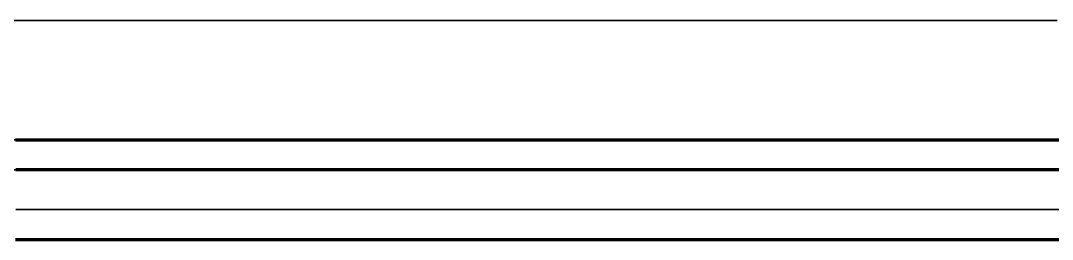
# Model space of a CAD drawing. Header units: millimetres. Extents: x 0 to 2382, y 0 to 420.
# Drawn here: x 171.57 to 197.51, y 313.33 to 318.83 of the extents above; entities that cross this region are included whole.
import ezdxf

# ---------------------------------------------------------------- set-up
doc = ezdxf.new("R2010")
doc.units = ezdxf.units.MM
doc.linetypes.add('IRAM-E-TRAZOS', pattern=[5, 4, -1])
doc.layers.add('01-VISIBLE', color=7, linetype='CONTINUOUS', lineweight=70)
doc.layers.add('02-OCULTA', color=4, linetype='IRAM-E-TRAZOS', lineweight=35)

msp = doc.modelspace()

# ---------------------------------------------------------------- linework, layer by layer
at = {"layer": '01-VISIBLE'}
for points in [[(171.438, 315.828), (171.688, 315.828), (171.938, 315.828), (172.188, 315.828), (172.438, 315.828), (172.688, 315.828), (172.938, 315.828), (173.188, 315.828), (173.438, 315.828), (173.688, 315.828), (173.938, 315.828), (174.188, 315.828), (174.438, 315.828), (174.688, 315.828), (174.938, 315.828), (175.188, 315.828), (175.438, 315.828), (175.688, 315.828), (175.938, 315.828), (176.188, 315.828), (176.438, 315.828), (176.688, 315.828), (176.938, 315.828), (177.188, 315.828), (177.438, 315.828), (177.688, 315.828), (177.938, 315.828), (178.188, 315.828), (178.438, 315.828), (178.688, 315.828), (178.938, 315.828), (179.188, 315.828), (179.438, 315.828), (179.688, 315.828), (179.938, 315.828), (180.188, 315.828), (180.438, 315.828), (180.688, 315.828), (180.938, 315.828), (181.188, 315.828), (181.438, 315.828), (181.688, 315.828), (181.938, 315.828), (182.188, 315.828), (182.438, 315.828), (182.688, 315.828), (182.938, 315.828), (183.188, 315.828), (183.438, 315.828), (183.688, 315.828), (183.938, 315.828), (184.188, 315.828), (184.438, 315.828), (184.688, 315.828), (184.938, 315.828), (185.188, 315.828), (185.438, 315.828), (185.688, 315.828), (185.938, 315.828), (186.188, 315.828), (186.438, 315.828), (186.688, 315.828), (186.938, 315.828), (187.188, 315.828), (187.438, 315.828), (187.688, 315.828), (187.938, 315.828), (188.188, 315.828), (188.438, 315.828), (188.688, 315.828), (188.938, 315.828), (189.188, 315.828), (189.438, 315.828), (189.688, 315.828), (189.938, 315.828), (190.188, 315.828), (190.438, 315.828), (190.688, 315.828), (190.938, 315.828), (191.188, 315.828), (191.438, 315.828), (191.688, 315.828), (191.938, 315.828), (192.188, 315.828), (192.438, 315.828), (192.688, 315.828), (192.938, 315.828), (193.188, 315.828), (193.438, 315.828), (193.688, 315.828), (193.938, 315.828), (194.188, 315.828), (194.438, 315.828), (194.688, 315.828), (194.938, 315.828), (195.188, 315.828), (195.438, 315.828), (195.688, 315.828), (195.938, 315.828), (196.188, 315.828), (196.438, 315.828), (196.688, 315.828), (196.938, 315.828), (197.188, 315.828), (197.438, 315.828), (197.688, 315.828)], [(197.73, 315.078), (197.48, 315.078), (197.23, 315.078), (196.979, 315.078), (196.729, 315.078), (196.479, 315.078), (196.229, 315.078), (195.978, 315.078), (195.728, 315.078), (195.478, 315.078), (195.227, 315.078), (194.977, 315.078), (194.727, 315.078), (194.477, 315.078), (194.226, 315.078), (193.976, 315.078), (193.726, 315.078), (193.476, 315.078), (193.225, 315.078), (192.975, 315.078), (192.725, 315.078), (192.475, 315.078), (192.224, 315.078), (191.974, 315.078), (191.724, 315.078), (191.474, 315.078), (191.223, 315.078), (190.973, 315.078), (190.723, 315.078), (190.472, 315.078), (190.222, 315.078), (189.972, 315.078), (189.722, 315.078), (189.471, 315.078), (189.221, 315.078), (188.971, 315.078), (188.721, 315.078), (188.47, 315.078), (188.22, 315.078), (187.97, 315.078), (187.72, 315.078), (187.469, 315.078), (187.219, 315.078), (186.969, 315.078), (186.718, 315.078), (186.468, 315.078), (186.218, 315.078), (185.968, 315.078), (185.717, 315.078), (185.467, 315.078), (185.217, 315.078), (184.967, 315.078), (184.716, 315.078), (184.466, 315.078), (184.216, 315.078), (183.966, 315.078), (183.715, 315.078), (183.465, 315.078), (183.215, 315.078), (182.965, 315.078), (182.714, 315.078), (182.464, 315.078), (182.214, 315.078), (181.963, 315.078), (181.713, 315.078), (181.463, 315.078), (181.213, 315.078), (180.962, 315.078), (180.712, 315.078), (180.462, 315.078), (180.212, 315.078), (179.961, 315.078), (179.711, 315.078), (179.461, 315.078), (179.211, 315.078), (178.96, 315.078), (178.71, 315.078), (178.46, 315.078), (178.209, 315.078), (177.959, 315.078), (177.709, 315.078), (177.459, 315.078), (177.208, 315.078), (176.958, 315.078), (176.708, 315.078), (176.458, 315.078), (176.207, 315.078), (175.957, 315.078), (175.707, 315.078), (175.457, 315.078), (175.206, 315.078), (174.956, 315.078), (174.706, 315.078), (174.456, 315.078), (174.205, 315.078), (173.955, 315.078), (173.705, 315.078), (173.454, 315.078), (173.204, 315.078), (172.954, 315.078), (172.704, 315.078), (172.453, 315.078), (172.203, 315.078), (171.953, 315.078), (171.703, 315.078), (171.452, 315.078)], [(171.438, 313.328), (171.688, 313.328), (171.938, 313.328), (172.188, 313.328), (172.438, 313.328), (172.688, 313.328), (172.938, 313.328), (173.188, 313.328), (173.438, 313.328), (173.688, 313.328), (173.938, 313.328), (174.188, 313.328), (174.438, 313.328), (174.688, 313.328), (174.938, 313.328), (175.188, 313.328), (175.438, 313.328), (175.688, 313.328), (175.938, 313.328), (176.188, 313.328), (176.438, 313.328), (176.688, 313.328), (176.938, 313.328), (177.188, 313.328), (177.438, 313.328), (177.688, 313.328), (177.938, 313.328), (178.188, 313.328), (178.438, 313.328), (178.688, 313.328), (178.938, 313.328), (179.188, 313.328), (179.438, 313.328), (179.688, 313.328), (179.938, 313.328), (180.188, 313.328), (180.438, 313.328), (180.688, 313.328), (180.938, 313.328), (181.188, 313.328), (181.438, 313.328), (181.688, 313.328), (181.938, 313.328), (182.188, 313.328), (182.438, 313.328), (182.688, 313.328), (182.938, 313.328), (183.188, 313.328), (183.438, 313.328), (183.688, 313.328), (183.938, 313.328), (184.188, 313.328), (184.438, 313.328), (184.688, 313.328), (184.938, 313.328), (185.188, 313.328), (185.438, 313.328), (185.688, 313.328), (185.938, 313.328), (186.188, 313.328), (186.438, 313.328), (186.688, 313.328), (186.938, 313.328), (187.188, 313.328), (187.438, 313.328), (187.688, 313.328), (187.938, 313.328), (188.188, 313.328), (188.438, 313.328), (188.688, 313.328), (188.938, 313.328), (189.188, 313.328), (189.438, 313.328), (189.688, 313.328), (189.938, 313.328), (190.188, 313.328), (190.438, 313.328), (190.688, 313.328), (190.938, 313.328), (191.188, 313.328), (191.438, 313.328), (191.688, 313.328), (191.938, 313.328), (192.188, 313.328), (192.438, 313.328), (192.688, 313.328), (192.938, 313.328), (193.188, 313.328), (193.438, 313.328), (193.688, 313.328), (193.938, 313.328), (194.188, 313.328), (194.438, 313.328), (194.688, 313.328), (194.938, 313.328), (195.188, 313.328), (195.438, 313.328), (195.688, 313.328), (195.938, 313.328), (196.188, 313.328), (196.438, 313.328), (196.688, 313.328), (196.938, 313.328), (197.188, 313.328), (197.438, 313.328), (197.688, 313.328)]]:
    msp.add_lwpolyline(points, dxfattribs=at)
at = {"layer": '02-OCULTA'}
for points in [[(197.627, 318.828), (197.376, 318.828), (197.126, 318.828), (196.875, 318.828), (196.625, 318.828), (196.375, 318.828), (196.124, 318.828), (195.874, 318.828), (195.623, 318.828), (195.373, 318.828), (195.123, 318.828), (194.872, 318.828), (194.622, 318.828), (194.371, 318.828), (194.121, 318.828), (193.871, 318.828), (193.62, 318.828), (193.37, 318.828), (193.119, 318.828), (192.869, 318.828), (192.619, 318.828), (192.368, 318.828), (192.118, 318.828), (191.867, 318.828), (191.617, 318.828), (191.367, 318.828), (191.116, 318.828), (190.866, 318.828), (190.615, 318.828), (190.365, 318.828), (190.115, 318.828), (189.864, 318.828), (189.614, 318.828), (189.363, 318.828), (189.113, 318.828), (188.863, 318.828), (188.612, 318.828), (188.362, 318.828), (188.111, 318.828), (187.861, 318.828), (187.611, 318.828), (187.36, 318.828), (187.11, 318.828), (186.859, 318.828), (186.609, 318.828), (186.359, 318.828), (186.108, 318.828), (185.858, 318.828), (185.607, 318.828), (185.357, 318.828), (185.107, 318.828), (184.856, 318.828), (184.606, 318.828), (184.355, 318.828), (184.105, 318.828), (183.855, 318.828), (183.604, 318.828), (183.354, 318.828), (183.103, 318.828), (182.853, 318.828), (182.603, 318.828), (182.352, 318.828), (182.102, 318.828), (181.851, 318.828), (181.601, 318.828), (181.351, 318.828), (181.1, 318.828), (180.85, 318.828), (180.599, 318.828), (180.349, 318.828), (180.099, 318.828), (179.848, 318.828), (179.598, 318.828), (179.347, 318.828), (179.097, 318.828), (178.847, 318.828), (178.596, 318.828), (178.346, 318.828), (178.095, 318.828), (177.845, 318.828), (177.594, 318.828), (177.344, 318.828), (177.094, 318.828), (176.843, 318.828), (176.593, 318.828), (176.342, 318.828), (176.092, 318.828), (175.842, 318.828), (175.591, 318.828), (175.341, 318.828), (175.09, 318.828), (174.84, 318.828), (174.59, 318.828), (174.339, 318.828), (174.089, 318.828), (173.838, 318.828), (173.588, 318.828), (173.338, 318.828), (173.087, 318.828), (172.837, 318.828), (172.586, 318.828), (172.336, 318.828), (172.086, 318.828), (171.835, 318.828), (171.585, 318.828), (171.334, 318.828)], [(171.334, 318.828), (171.585, 318.828), (171.835, 318.828), (172.086, 318.828), (172.336, 318.828), (172.586, 318.828), (172.837, 318.828), (173.087, 318.828), (173.338, 318.828), (173.588, 318.828), (173.838, 318.828), (174.089, 318.828), (174.339, 318.828), (174.59, 318.828), (174.84, 318.828), (175.09, 318.828), (175.341, 318.828), (175.591, 318.828), (175.842, 318.828), (176.092, 318.828), (176.342, 318.828), (176.593, 318.828), (176.843, 318.828), (177.094, 318.828), (177.344, 318.828), (177.594, 318.828), (177.845, 318.828), (178.095, 318.828), (178.346, 318.828), (178.596, 318.828), (178.847, 318.828), (179.097, 318.828), (179.347, 318.828), (179.598, 318.828), (179.848, 318.828), (180.099, 318.828), (180.349, 318.828), (180.599, 318.828), (180.85, 318.828), (181.1, 318.828), (181.351, 318.828), (181.601, 318.828), (181.851, 318.828), (182.102, 318.828), (182.352, 318.828), (182.603, 318.828), (182.853, 318.828), (183.103, 318.828), (183.354, 318.828), (183.604, 318.828), (183.855, 318.828), (184.105, 318.828), (184.355, 318.828), (184.606, 318.828), (184.856, 318.828), (185.107, 318.828), (185.357, 318.828), (185.607, 318.828), (185.858, 318.828), (186.108, 318.828), (186.359, 318.828), (186.609, 318.828), (186.859, 318.828), (187.11, 318.828), (187.36, 318.828), (187.611, 318.828), (187.861, 318.828), (188.111, 318.828), (188.362, 318.828), (188.612, 318.828), (188.863, 318.828), (189.113, 318.828), (189.363, 318.828), (189.614, 318.828), (189.864, 318.828), (190.115, 318.828), (190.365, 318.828), (190.615, 318.828), (190.866, 318.828), (191.116, 318.828), (191.367, 318.828), (191.617, 318.828), (191.867, 318.828), (192.118, 318.828), (192.368, 318.828), (192.619, 318.828), (192.869, 318.828), (193.119, 318.828), (193.37, 318.828), (193.62, 318.828), (193.871, 318.828), (194.121, 318.828), (194.371, 318.828), (194.622, 318.828), (194.872, 318.828), (195.123, 318.828), (195.373, 318.828), (195.623, 318.828), (195.874, 318.828), (196.124, 318.828), (196.375, 318.828), (196.625, 318.828), (196.875, 318.828), (197.126, 318.828), (197.376, 318.828), (197.627, 318.828)], [(197.522, 318.828), (197.271, 318.828), (197.021, 318.828), (196.77, 318.828), (196.52, 318.828), (196.269, 318.828), (196.019, 318.828), (195.768, 318.828), (195.518, 318.828), (195.267, 318.828), (195.017, 318.828), (194.766, 318.828), (194.515, 318.828), (194.265, 318.828), (194.014, 318.828), (193.764, 318.828), (193.513, 318.828), (193.263, 318.828), (193.012, 318.828), (192.762, 318.828), (192.511, 318.828), (192.261, 318.828), (192.01, 318.828), (191.76, 318.828), (191.509, 318.828), (191.259, 318.828), (191.008, 318.828), (190.757, 318.828), (190.507, 318.828), (190.256, 318.828), (190.006, 318.828), (189.755, 318.828), (189.505, 318.828), (189.254, 318.828), (189.004, 318.828), (188.753, 318.828), (188.503, 318.828), (188.252, 318.828), (188.002, 318.828), (187.751, 318.828), (187.501, 318.828), (187.25, 318.828), (187, 318.828), (186.749, 318.828), (186.498, 318.828), (186.248, 318.828), (185.997, 318.828), (185.747, 318.828), (185.496, 318.828), (185.246, 318.828), (184.995, 318.828), (184.745, 318.828), (184.494, 318.828), (184.244, 318.828), (183.993, 318.828), (183.743, 318.828), (183.492, 318.828), (183.242, 318.828), (182.991, 318.828), (182.74, 318.828), (182.49, 318.828), (182.239, 318.828), (181.989, 318.828), (181.738, 318.828), (181.488, 318.828), (181.237, 318.828), (180.987, 318.828), (180.736, 318.828), (180.486, 318.828), (180.235, 318.828), (179.985, 318.828), (179.734, 318.828), (179.484, 318.828), (179.233, 318.828), (178.982, 318.828), (178.732, 318.828), (178.481, 318.828), (178.231, 318.828), (177.98, 318.828), (177.73, 318.828), (177.479, 318.828), (177.229, 318.828), (176.978, 318.828), (176.728, 318.828), (176.477, 318.828), (176.227, 318.828), (175.976, 318.828), (175.726, 318.828), (175.475, 318.828), (175.225, 318.828), (174.974, 318.828), (174.723, 318.828), (174.473, 318.828), (174.222, 318.828), (173.972, 318.828), (173.721, 318.828), (173.471, 318.828), (173.22, 318.828), (172.97, 318.828), (172.719, 318.828), (172.469, 318.828), (172.218, 318.828), (171.968, 318.828), (171.717, 318.828), (171.467, 318.828)], [(171.467, 318.828), (171.717, 318.828), (171.968, 318.828), (172.218, 318.828), (172.469, 318.828), (172.719, 318.828), (172.97, 318.828), (173.22, 318.828), (173.471, 318.828), (173.721, 318.828), (173.972, 318.828), (174.222, 318.828), (174.473, 318.828), (174.723, 318.828), (174.974, 318.828), (175.225, 318.828), (175.475, 318.828), (175.726, 318.828), (175.976, 318.828), (176.227, 318.828), (176.477, 318.828), (176.728, 318.828), (176.978, 318.828), (177.229, 318.828), (177.479, 318.828), (177.73, 318.828), (177.98, 318.828), (178.231, 318.828), (178.481, 318.828), (178.732, 318.828), (178.982, 318.828), (179.233, 318.828), (179.484, 318.828), (179.734, 318.828), (179.985, 318.828), (180.235, 318.828), (180.486, 318.828), (180.736, 318.828), (180.987, 318.828), (181.237, 318.828), (181.488, 318.828), (181.738, 318.828), (181.989, 318.828), (182.239, 318.828), (182.49, 318.828), (182.74, 318.828), (182.991, 318.828), (183.242, 318.828), (183.492, 318.828), (183.743, 318.828), (183.993, 318.828), (184.244, 318.828), (184.494, 318.828), (184.745, 318.828), (184.995, 318.828), (185.246, 318.828), (185.496, 318.828), (185.747, 318.828), (185.997, 318.828), (186.248, 318.828), (186.498, 318.828), (186.749, 318.828), (187, 318.828), (187.25, 318.828), (187.501, 318.828), (187.751, 318.828), (188.002, 318.828), (188.252, 318.828), (188.503, 318.828), (188.753, 318.828), (189.004, 318.828), (189.254, 318.828), (189.505, 318.828), (189.755, 318.828), (190.006, 318.828), (190.256, 318.828), (190.507, 318.828), (190.757, 318.828), (191.008, 318.828), (191.259, 318.828), (191.509, 318.828), (191.76, 318.828), (192.01, 318.828), (192.261, 318.828), (192.511, 318.828), (192.762, 318.828), (193.012, 318.828), (193.263, 318.828), (193.513, 318.828), (193.764, 318.828), (194.014, 318.828), (194.265, 318.828), (194.515, 318.828), (194.766, 318.828), (195.017, 318.828), (195.267, 318.828), (195.518, 318.828), (195.768, 318.828), (196.019, 318.828), (196.269, 318.828), (196.52, 318.828), (196.77, 318.828), (197.021, 318.828), (197.271, 318.828), (197.522, 318.828)], [(197.627, 315.828), (197.376, 315.828), (197.126, 315.828), (196.875, 315.828), (196.625, 315.828), (196.375, 315.828), (196.124, 315.828), (195.874, 315.828), (195.623, 315.828), (195.373, 315.828), (195.123, 315.828), (194.872, 315.828), (194.622, 315.828), (194.371, 315.828), (194.121, 315.828), (193.871, 315.828), (193.62, 315.828), (193.37, 315.828), (193.119, 315.828), (192.869, 315.828), (192.619, 315.828), (192.368, 315.828), (192.118, 315.828), (191.867, 315.828), (191.617, 315.828), (191.367, 315.828), (191.116, 315.828), (190.866, 315.828), (190.615, 315.828), (190.365, 315.828), (190.115, 315.828), (189.864, 315.828), (189.614, 315.828), (189.363, 315.828), (189.113, 315.828), (188.863, 315.828), (188.612, 315.828), (188.362, 315.828), (188.111, 315.828), (187.861, 315.828), (187.611, 315.828), (187.36, 315.828), (187.11, 315.828), (186.859, 315.828), (186.609, 315.828), (186.359, 315.828), (186.108, 315.828), (185.858, 315.828), (185.607, 315.828), (185.357, 315.828), (185.107, 315.828), (184.856, 315.828), (184.606, 315.828), (184.355, 315.828), (184.105, 315.828), (183.855, 315.828), (183.604, 315.828), (183.354, 315.828), (183.103, 315.828), (182.853, 315.828), (182.603, 315.828), (182.352, 315.828), (182.102, 315.828), (181.851, 315.828), (181.601, 315.828), (181.351, 315.828), (181.1, 315.828), (180.85, 315.828), (180.599, 315.828), (180.349, 315.828), (180.099, 315.828), (179.848, 315.828), (179.598, 315.828), (179.347, 315.828), (179.097, 315.828), (178.847, 315.828), (178.596, 315.828), (178.346, 315.828), (178.095, 315.828), (177.845, 315.828), (177.594, 315.828), (177.344, 315.828), (177.094, 315.828), (176.843, 315.828), (176.593, 315.828), (176.342, 315.828), (176.092, 315.828), (175.842, 315.828), (175.591, 315.828), (175.341, 315.828), (175.09, 315.828), (174.84, 315.828), (174.59, 315.828), (174.339, 315.828), (174.089, 315.828), (173.838, 315.828), (173.588, 315.828), (173.338, 315.828), (173.087, 315.828), (172.837, 315.828), (172.586, 315.828), (172.336, 315.828), (172.086, 315.828), (171.835, 315.828), (171.585, 315.828), (171.334, 315.828)], [(171.334, 315.828), (171.585, 315.828), (171.835, 315.828), (172.086, 315.828), (172.336, 315.828), (172.586, 315.828), (172.837, 315.828), (173.087, 315.828), (173.338, 315.828), (173.588, 315.828), (173.838, 315.828), (174.089, 315.828), (174.339, 315.828), (174.59, 315.828), (174.84, 315.828), (175.09, 315.828), (175.341, 315.828), (175.591, 315.828), (175.842, 315.828), (176.092, 315.828), (176.342, 315.828), (176.593, 315.828), (176.843, 315.828), (177.094, 315.828), (177.344, 315.828), (177.594, 315.828), (177.845, 315.828), (178.095, 315.828), (178.346, 315.828), (178.596, 315.828), (178.847, 315.828), (179.097, 315.828), (179.347, 315.828), (179.598, 315.828), (179.848, 315.828), (180.099, 315.828), (180.349, 315.828), (180.599, 315.828), (180.85, 315.828), (181.1, 315.828), (181.351, 315.828), (181.601, 315.828), (181.851, 315.828), (182.102, 315.828), (182.352, 315.828), (182.603, 315.828), (182.853, 315.828), (183.103, 315.828), (183.354, 315.828), (183.604, 315.828), (183.855, 315.828), (184.105, 315.828), (184.355, 315.828), (184.606, 315.828), (184.856, 315.828), (185.107, 315.828), (185.357, 315.828), (185.607, 315.828), (185.858, 315.828), (186.108, 315.828), (186.359, 315.828), (186.609, 315.828), (186.859, 315.828), (187.11, 315.828), (187.36, 315.828), (187.611, 315.828), (187.861, 315.828), (188.111, 315.828), (188.362, 315.828), (188.612, 315.828), (188.863, 315.828), (189.113, 315.828), (189.363, 315.828), (189.614, 315.828), (189.864, 315.828), (190.115, 315.828), (190.365, 315.828), (190.615, 315.828), (190.866, 315.828), (191.116, 315.828), (191.367, 315.828), (191.617, 315.828), (191.867, 315.828), (192.118, 315.828), (192.368, 315.828), (192.619, 315.828), (192.869, 315.828), (193.119, 315.828), (193.37, 315.828), (193.62, 315.828), (193.871, 315.828), (194.121, 315.828), (194.371, 315.828), (194.622, 315.828), (194.872, 315.828), (195.123, 315.828), (195.373, 315.828), (195.623, 315.828), (195.874, 315.828), (196.124, 315.828), (196.375, 315.828), (196.625, 315.828), (196.875, 315.828), (197.126, 315.828), (197.376, 315.828), (197.627, 315.828)], [(197.688, 315.828), (197.438, 315.828), (197.188, 315.828), (196.938, 315.828), (196.688, 315.828), (196.438, 315.828), (196.188, 315.828), (195.938, 315.828), (195.688, 315.828), (195.438, 315.828), (195.188, 315.828), (194.938, 315.828), (194.688, 315.828), (194.438, 315.828), (194.188, 315.828), (193.938, 315.828), (193.688, 315.828), (193.438, 315.828), (193.188, 315.828), (192.938, 315.828), (192.688, 315.828), (192.438, 315.828), (192.188, 315.828), (191.938, 315.828), (191.688, 315.828), (191.438, 315.828), (191.188, 315.828), (190.938, 315.828), (190.688, 315.828), (190.438, 315.828), (190.188, 315.828), (189.938, 315.828), (189.688, 315.828), (189.438, 315.828), (189.188, 315.828), (188.938, 315.828), (188.688, 315.828), (188.438, 315.828), (188.188, 315.828), (187.938, 315.828), (187.688, 315.828), (187.438, 315.828), (187.188, 315.828), (186.938, 315.828), (186.688, 315.828), (186.438, 315.828), (186.188, 315.828), (185.938, 315.828), (185.688, 315.828), (185.438, 315.828), (185.188, 315.828), (184.938, 315.828), (184.688, 315.828), (184.438, 315.828), (184.188, 315.828), (183.938, 315.828), (183.688, 315.828), (183.438, 315.828), (183.188, 315.828), (182.938, 315.828), (182.688, 315.828), (182.438, 315.828), (182.188, 315.828), (181.938, 315.828), (181.688, 315.828), (181.438, 315.828), (181.188, 315.828), (180.938, 315.828), (180.688, 315.828), (180.438, 315.828), (180.188, 315.828), (179.938, 315.828), (179.688, 315.828), (179.438, 315.828), (179.188, 315.828), (178.938, 315.828), (178.688, 315.828), (178.438, 315.828), (178.188, 315.828), (177.938, 315.828), (177.688, 315.828), (177.438, 315.828), (177.188, 315.828), (176.938, 315.828), (176.688, 315.828), (176.438, 315.828), (176.188, 315.828), (175.938, 315.828), (175.688, 315.828), (175.438, 315.828), (175.188, 315.828), (174.938, 315.828), (174.688, 315.828), (174.438, 315.828), (174.188, 315.828), (173.938, 315.828), (173.688, 315.828), (173.438, 315.828), (173.188, 315.828), (172.938, 315.828), (172.688, 315.828), (172.438, 315.828), (172.188, 315.828), (171.938, 315.828), (171.688, 315.828), (171.438, 315.828)], [(197.522, 315.828), (197.271, 315.828), (197.021, 315.828), (196.77, 315.828), (196.52, 315.828), (196.269, 315.828), (196.019, 315.828), (195.768, 315.828), (195.518, 315.828), (195.267, 315.828), (195.017, 315.828), (194.766, 315.828), (194.515, 315.828), (194.265, 315.828), (194.014, 315.828), (193.764, 315.828), (193.513, 315.828), (193.263, 315.828), (193.012, 315.828), (192.762, 315.828), (192.511, 315.828), (192.261, 315.828), (192.01, 315.828), (191.76, 315.828), (191.509, 315.828), (191.259, 315.828), (191.008, 315.828), (190.757, 315.828), (190.507, 315.828), (190.256, 315.828), (190.006, 315.828), (189.755, 315.828), (189.505, 315.828), (189.254, 315.828), (189.004, 315.828), (188.753, 315.828), (188.503, 315.828), (188.252, 315.828), (188.002, 315.828), (187.751, 315.828), (187.501, 315.828), (187.25, 315.828), (187, 315.828), (186.749, 315.828), (186.498, 315.828), (186.248, 315.828), (185.997, 315.828), (185.747, 315.828), (185.496, 315.828), (185.246, 315.828), (184.995, 315.828), (184.745, 315.828), (184.494, 315.828), (184.244, 315.828), (183.993, 315.828), (183.743, 315.828), (183.492, 315.828), (183.242, 315.828), (182.991, 315.828), (182.74, 315.828), (182.49, 315.828), (182.239, 315.828), (181.989, 315.828), (181.738, 315.828), (181.488, 315.828), (181.237, 315.828), (180.987, 315.828), (180.736, 315.828), (180.486, 315.828), (180.235, 315.828), (179.985, 315.828), (179.734, 315.828), (179.484, 315.828), (179.233, 315.828), (178.982, 315.828), (178.732, 315.828), (178.481, 315.828), (178.231, 315.828), (177.98, 315.828), (177.73, 315.828), (177.479, 315.828), (177.229, 315.828), (176.978, 315.828), (176.728, 315.828), (176.477, 315.828), (176.227, 315.828), (175.976, 315.828), (175.726, 315.828), (175.475, 315.828), (175.225, 315.828), (174.974, 315.828), (174.723, 315.828), (174.473, 315.828), (174.222, 315.828), (173.972, 315.828), (173.721, 315.828), (173.471, 315.828), (173.22, 315.828), (172.97, 315.828), (172.719, 315.828), (172.469, 315.828), (172.218, 315.828), (171.968, 315.828), (171.717, 315.828), (171.467, 315.828)], [(171.467, 315.828), (171.717, 315.828), (171.968, 315.828), (172.218, 315.828), (172.469, 315.828), (172.719, 315.828), (172.97, 315.828), (173.22, 315.828), (173.471, 315.828), (173.721, 315.828), (173.972, 315.828), (174.222, 315.828), (174.473, 315.828), (174.723, 315.828), (174.974, 315.828), (175.225, 315.828), (175.475, 315.828), (175.726, 315.828), (175.976, 315.828), (176.227, 315.828), (176.477, 315.828), (176.728, 315.828), (176.978, 315.828), (177.229, 315.828), (177.479, 315.828), (177.73, 315.828), (177.98, 315.828), (178.231, 315.828), (178.481, 315.828), (178.732, 315.828), (178.982, 315.828), (179.233, 315.828), (179.484, 315.828), (179.734, 315.828), (179.985, 315.828), (180.235, 315.828), (180.486, 315.828), (180.736, 315.828), (180.987, 315.828), (181.237, 315.828), (181.488, 315.828), (181.738, 315.828), (181.989, 315.828), (182.239, 315.828), (182.49, 315.828), (182.74, 315.828), (182.991, 315.828), (183.242, 315.828), (183.492, 315.828), (183.743, 315.828), (183.993, 315.828), (184.244, 315.828), (184.494, 315.828), (184.745, 315.828), (184.995, 315.828), (185.246, 315.828), (185.496, 315.828), (185.747, 315.828), (185.997, 315.828), (186.248, 315.828), (186.498, 315.828), (186.749, 315.828), (187, 315.828), (187.25, 315.828), (187.501, 315.828), (187.751, 315.828), (188.002, 315.828), (188.252, 315.828), (188.503, 315.828), (188.753, 315.828), (189.004, 315.828), (189.254, 315.828), (189.505, 315.828), (189.755, 315.828), (190.006, 315.828), (190.256, 315.828), (190.507, 315.828), (190.757, 315.828), (191.008, 315.828), (191.259, 315.828), (191.509, 315.828), (191.76, 315.828), (192.01, 315.828), (192.261, 315.828), (192.511, 315.828), (192.762, 315.828), (193.012, 315.828), (193.263, 315.828), (193.513, 315.828), (193.764, 315.828), (194.014, 315.828), (194.265, 315.828), (194.515, 315.828), (194.766, 315.828), (195.017, 315.828), (195.267, 315.828), (195.518, 315.828), (195.768, 315.828), (196.019, 315.828), (196.269, 315.828), (196.52, 315.828), (196.77, 315.828), (197.021, 315.828), (197.271, 315.828), (197.522, 315.828)], [(197.522, 315.828), (197.271, 315.828), (197.021, 315.828), (196.77, 315.828), (196.52, 315.828), (196.269, 315.828), (196.019, 315.828), (195.768, 315.828), (195.518, 315.828), (195.267, 315.828), (195.017, 315.828), (194.766, 315.828), (194.515, 315.828), (194.265, 315.828), (194.014, 315.828), (193.764, 315.828), (193.513, 315.828), (193.263, 315.828), (193.012, 315.828), (192.762, 315.828), (192.511, 315.828), (192.261, 315.828), (192.01, 315.828), (191.76, 315.828), (191.509, 315.828), (191.259, 315.828), (191.008, 315.828), (190.757, 315.828), (190.507, 315.828), (190.256, 315.828), (190.006, 315.828), (189.755, 315.828), (189.505, 315.828), (189.254, 315.828), (189.004, 315.828), (188.753, 315.828), (188.503, 315.828), (188.252, 315.828), (188.002, 315.828), (187.751, 315.828), (187.501, 315.828), (187.25, 315.828), (187, 315.828), (186.749, 315.828), (186.498, 315.828), (186.248, 315.828), (185.997, 315.828), (185.747, 315.828), (185.496, 315.828), (185.246, 315.828), (184.995, 315.828), (184.745, 315.828), (184.494, 315.828), (184.244, 315.828), (183.993, 315.828), (183.743, 315.828), (183.492, 315.828), (183.242, 315.828), (182.991, 315.828), (182.74, 315.828), (182.49, 315.828), (182.239, 315.828), (181.989, 315.828), (181.738, 315.828), (181.488, 315.828), (181.237, 315.828), (180.987, 315.828), (180.736, 315.828), (180.486, 315.828), (180.235, 315.828), (179.985, 315.828), (179.734, 315.828), (179.484, 315.828), (179.233, 315.828), (178.982, 315.828), (178.732, 315.828), (178.481, 315.828), (178.231, 315.828), (177.98, 315.828), (177.73, 315.828), (177.479, 315.828), (177.229, 315.828), (176.978, 315.828), (176.728, 315.828), (176.477, 315.828), (176.227, 315.828), (175.976, 315.828), (175.726, 315.828), (175.475, 315.828), (175.225, 315.828), (174.974, 315.828), (174.723, 315.828), (174.473, 315.828), (174.222, 315.828), (173.972, 315.828), (173.721, 315.828), (173.471, 315.828), (173.22, 315.828), (172.97, 315.828), (172.719, 315.828), (172.469, 315.828), (172.218, 315.828), (171.968, 315.828), (171.717, 315.828), (171.467, 315.828)], [(171.467, 315.828), (171.717, 315.828), (171.968, 315.828), (172.218, 315.828), (172.469, 315.828), (172.719, 315.828), (172.97, 315.828), (173.22, 315.828), (173.471, 315.828), (173.721, 315.828), (173.972, 315.828), (174.222, 315.828), (174.473, 315.828), (174.723, 315.828), (174.974, 315.828), (175.225, 315.828), (175.475, 315.828), (175.726, 315.828), (175.976, 315.828), (176.227, 315.828), (176.477, 315.828), (176.728, 315.828), (176.978, 315.828), (177.229, 315.828), (177.479, 315.828), (177.73, 315.828), (177.98, 315.828), (178.231, 315.828), (178.481, 315.828), (178.732, 315.828), (178.982, 315.828), (179.233, 315.828), (179.484, 315.828), (179.734, 315.828), (179.985, 315.828), (180.235, 315.828), (180.486, 315.828), (180.736, 315.828), (180.987, 315.828), (181.237, 315.828), (181.488, 315.828), (181.738, 315.828), (181.989, 315.828), (182.239, 315.828), (182.49, 315.828), (182.74, 315.828), (182.991, 315.828), (183.242, 315.828), (183.492, 315.828), (183.743, 315.828), (183.993, 315.828), (184.244, 315.828), (184.494, 315.828), (184.745, 315.828), (184.995, 315.828), (185.246, 315.828), (185.496, 315.828), (185.747, 315.828), (185.997, 315.828), (186.248, 315.828), (186.498, 315.828), (186.749, 315.828), (187, 315.828), (187.25, 315.828), (187.501, 315.828), (187.751, 315.828), (188.002, 315.828), (188.252, 315.828), (188.503, 315.828), (188.753, 315.828), (189.004, 315.828), (189.254, 315.828), (189.505, 315.828), (189.755, 315.828), (190.006, 315.828), (190.256, 315.828), (190.507, 315.828), (190.757, 315.828), (191.008, 315.828), (191.259, 315.828), (191.509, 315.828), (191.76, 315.828), (192.01, 315.828), (192.261, 315.828), (192.511, 315.828), (192.762, 315.828), (193.012, 315.828), (193.263, 315.828), (193.513, 315.828), (193.764, 315.828), (194.014, 315.828), (194.265, 315.828), (194.515, 315.828), (194.766, 315.828), (195.017, 315.828), (195.267, 315.828), (195.518, 315.828), (195.768, 315.828), (196.019, 315.828), (196.269, 315.828), (196.52, 315.828), (196.77, 315.828), (197.021, 315.828), (197.271, 315.828), (197.522, 315.828)], [(197.643, 315.078), (197.392, 315.078), (197.142, 315.078), (196.891, 315.078), (196.641, 315.078), (196.39, 315.078), (196.14, 315.078), (195.889, 315.078), (195.639, 315.078), (195.388, 315.078), (195.138, 315.078), (194.887, 315.078), (194.637, 315.078), (194.386, 315.078), (194.136, 315.078), (193.885, 315.078), (193.635, 315.078), (193.384, 315.078), (193.134, 315.078), (192.883, 315.078), (192.633, 315.078), (192.382, 315.078), (192.132, 315.078), (191.881, 315.078), (191.631, 315.078), (191.38, 315.078), (191.13, 315.078), (190.879, 315.078), (190.629, 315.078), (190.378, 315.078), (190.128, 315.078), (189.877, 315.078), (189.627, 315.078), (189.376, 315.078), (189.126, 315.078), (188.875, 315.078), (188.625, 315.078), (188.374, 315.078), (188.124, 315.078), (187.873, 315.078), (187.623, 315.078), (187.372, 315.078), (187.122, 315.078), (186.871, 315.078), (186.621, 315.078), (186.37, 315.078), (186.12, 315.078), (185.869, 315.078), (185.619, 315.078), (185.368, 315.078), (185.118, 315.078), (184.867, 315.078), (184.617, 315.078), (184.366, 315.078), (184.115, 315.078), (183.865, 315.078), (183.614, 315.078), (183.364, 315.078), (183.113, 315.078), (182.863, 315.078), (182.612, 315.078), (182.362, 315.078), (182.111, 315.078), (181.861, 315.078), (181.61, 315.078), (181.36, 315.078), (181.109, 315.078), (180.859, 315.078), (180.608, 315.078), (180.358, 315.078), (180.107, 315.078), (179.857, 315.078), (179.606, 315.078), (179.356, 315.078), (179.105, 315.078), (178.855, 315.078), (178.604, 315.078), (178.354, 315.078), (178.103, 315.078), (177.853, 315.078), (177.602, 315.078), (177.352, 315.078), (177.101, 315.078), (176.851, 315.078), (176.6, 315.078), (176.35, 315.078), (176.099, 315.078), (175.849, 315.078), (175.598, 315.078), (175.348, 315.078), (175.097, 315.078), (174.847, 315.078), (174.596, 315.078), (174.346, 315.078), (174.095, 315.078), (173.845, 315.078), (173.594, 315.078), (173.344, 315.078), (173.093, 315.078), (172.843, 315.078), (172.592, 315.078), (172.342, 315.078), (172.091, 315.078), (171.841, 315.078), (171.59, 315.078), (171.34, 315.078)], [(171.452, 314.078), (171.703, 314.078), (171.953, 314.078), (172.203, 314.078), (172.453, 314.078), (172.704, 314.078), (172.954, 314.078), (173.204, 314.078), (173.454, 314.078), (173.705, 314.078), (173.955, 314.078), (174.205, 314.078), (174.456, 314.078), (174.706, 314.078), (174.956, 314.078), (175.206, 314.078), (175.457, 314.078), (175.707, 314.078), (175.957, 314.078), (176.207, 314.078), (176.458, 314.078), (176.708, 314.078), (176.958, 314.078), (177.208, 314.078), (177.459, 314.078), (177.709, 314.078), (177.959, 314.078), (178.209, 314.078), (178.46, 314.078), (178.71, 314.078), (178.96, 314.078), (179.211, 314.078), (179.461, 314.078), (179.711, 314.078), (179.961, 314.078), (180.212, 314.078), (180.462, 314.078), (180.712, 314.078), (180.962, 314.078), (181.213, 314.078), (181.463, 314.078), (181.713, 314.078), (181.963, 314.078), (182.214, 314.078), (182.464, 314.078), (182.714, 314.078), (182.965, 314.078), (183.215, 314.078), (183.465, 314.078), (183.715, 314.078), (183.966, 314.078), (184.216, 314.078), (184.466, 314.078), (184.716, 314.078), (184.967, 314.078), (185.217, 314.078), (185.467, 314.078), (185.717, 314.078), (185.968, 314.078), (186.218, 314.078), (186.468, 314.078), (186.718, 314.078), (186.969, 314.078), (187.219, 314.078), (187.469, 314.078), (187.72, 314.078), (187.97, 314.078), (188.22, 314.078), (188.47, 314.078), (188.721, 314.078), (188.971, 314.078), (189.221, 314.078), (189.471, 314.078), (189.722, 314.078), (189.972, 314.078), (190.222, 314.078), (190.472, 314.078), (190.723, 314.078), (190.973, 314.078), (191.223, 314.078), (191.474, 314.078), (191.724, 314.078), (191.974, 314.078), (192.224, 314.078), (192.475, 314.078), (192.725, 314.078), (192.975, 314.078), (193.225, 314.078), (193.476, 314.078), (193.726, 314.078), (193.976, 314.078), (194.226, 314.078), (194.477, 314.078), (194.727, 314.078), (194.977, 314.078), (195.227, 314.078), (195.478, 314.078), (195.728, 314.078), (195.978, 314.078), (196.229, 314.078), (196.479, 314.078), (196.729, 314.078), (196.979, 314.078), (197.23, 314.078), (197.48, 314.078), (197.73, 314.078)], [(171.452, 314.078), (171.703, 314.078), (171.953, 314.078), (172.203, 314.078), (172.453, 314.078), (172.704, 314.078), (172.954, 314.078), (173.204, 314.078), (173.454, 314.078), (173.705, 314.078), (173.955, 314.078), (174.205, 314.078), (174.456, 314.078), (174.706, 314.078), (174.956, 314.078), (175.206, 314.078), (175.457, 314.078), (175.707, 314.078), (175.957, 314.078), (176.207, 314.078), (176.458, 314.078), (176.708, 314.078), (176.958, 314.078), (177.208, 314.078), (177.459, 314.078), (177.709, 314.078), (177.959, 314.078), (178.209, 314.078), (178.46, 314.078), (178.71, 314.078), (178.96, 314.078), (179.211, 314.078), (179.461, 314.078), (179.711, 314.078), (179.961, 314.078), (180.212, 314.078), (180.462, 314.078), (180.712, 314.078), (180.962, 314.078), (181.213, 314.078), (181.463, 314.078), (181.713, 314.078), (181.963, 314.078), (182.214, 314.078), (182.464, 314.078), (182.714, 314.078), (182.965, 314.078), (183.215, 314.078), (183.465, 314.078), (183.715, 314.078), (183.966, 314.078), (184.216, 314.078), (184.466, 314.078), (184.716, 314.078), (184.967, 314.078), (185.217, 314.078), (185.467, 314.078), (185.717, 314.078), (185.968, 314.078), (186.218, 314.078), (186.468, 314.078), (186.718, 314.078), (186.969, 314.078), (187.219, 314.078), (187.469, 314.078), (187.72, 314.078), (187.97, 314.078), (188.22, 314.078), (188.47, 314.078), (188.721, 314.078), (188.971, 314.078), (189.221, 314.078), (189.471, 314.078), (189.722, 314.078), (189.972, 314.078), (190.222, 314.078), (190.472, 314.078), (190.723, 314.078), (190.973, 314.078), (191.223, 314.078), (191.474, 314.078), (191.724, 314.078), (191.974, 314.078), (192.224, 314.078), (192.475, 314.078), (192.725, 314.078), (192.975, 314.078), (193.225, 314.078), (193.476, 314.078), (193.726, 314.078), (193.976, 314.078), (194.226, 314.078), (194.477, 314.078), (194.727, 314.078), (194.977, 314.078), (195.227, 314.078), (195.478, 314.078), (195.728, 314.078), (195.978, 314.078), (196.229, 314.078), (196.479, 314.078), (196.729, 314.078), (196.979, 314.078), (197.23, 314.078), (197.48, 314.078), (197.73, 314.078)], [(197.688, 313.328), (197.438, 313.328), (197.188, 313.328), (196.938, 313.328), (196.688, 313.328), (196.438, 313.328), (196.188, 313.328), (195.938, 313.328), (195.688, 313.328), (195.438, 313.328), (195.188, 313.328), (194.938, 313.328), (194.688, 313.328), (194.438, 313.328), (194.188, 313.328), (193.938, 313.328), (193.688, 313.328), (193.438, 313.328), (193.188, 313.328), (192.938, 313.328), (192.688, 313.328), (192.438, 313.328), (192.188, 313.328), (191.938, 313.328), (191.688, 313.328), (191.438, 313.328), (191.188, 313.328), (190.938, 313.328), (190.688, 313.328), (190.438, 313.328), (190.188, 313.328), (189.938, 313.328), (189.688, 313.328), (189.438, 313.328), (189.188, 313.328), (188.938, 313.328), (188.688, 313.328), (188.438, 313.328), (188.188, 313.328), (187.938, 313.328), (187.688, 313.328), (187.438, 313.328), (187.188, 313.328), (186.938, 313.328), (186.688, 313.328), (186.438, 313.328), (186.188, 313.328), (185.938, 313.328), (185.688, 313.328), (185.438, 313.328), (185.188, 313.328), (184.938, 313.328), (184.688, 313.328), (184.438, 313.328), (184.188, 313.328), (183.938, 313.328), (183.688, 313.328), (183.438, 313.328), (183.188, 313.328), (182.938, 313.328), (182.688, 313.328), (182.438, 313.328), (182.188, 313.328), (181.938, 313.328), (181.688, 313.328), (181.438, 313.328), (181.188, 313.328), (180.938, 313.328), (180.688, 313.328), (180.438, 313.328), (180.188, 313.328), (179.938, 313.328), (179.688, 313.328), (179.438, 313.328), (179.188, 313.328), (178.938, 313.328), (178.688, 313.328), (178.438, 313.328), (178.188, 313.328), (177.938, 313.328), (177.688, 313.328), (177.438, 313.328), (177.188, 313.328), (176.938, 313.328), (176.688, 313.328), (176.438, 313.328), (176.188, 313.328), (175.938, 313.328), (175.688, 313.328), (175.438, 313.328), (175.188, 313.328), (174.938, 313.328), (174.688, 313.328), (174.438, 313.328), (174.188, 313.328), (173.938, 313.328), (173.688, 313.328), (173.438, 313.328), (173.188, 313.328), (172.938, 313.328), (172.688, 313.328), (172.438, 313.328), (172.188, 313.328), (171.938, 313.328), (171.688, 313.328), (171.438, 313.328)], [(197.522, 313.328), (197.271, 313.328), (197.021, 313.328), (196.77, 313.328), (196.52, 313.328), (196.269, 313.328), (196.019, 313.328), (195.768, 313.328), (195.518, 313.328), (195.267, 313.328), (195.017, 313.328), (194.766, 313.328), (194.515, 313.328), (194.265, 313.328), (194.014, 313.328), (193.764, 313.328), (193.513, 313.328), (193.263, 313.328), (193.012, 313.328), (192.762, 313.328), (192.511, 313.328), (192.261, 313.328), (192.01, 313.328), (191.76, 313.328), (191.509, 313.328), (191.259, 313.328), (191.008, 313.328), (190.757, 313.328), (190.507, 313.328), (190.256, 313.328), (190.006, 313.328), (189.755, 313.328), (189.505, 313.328), (189.254, 313.328), (189.004, 313.328), (188.753, 313.328), (188.503, 313.328), (188.252, 313.328), (188.002, 313.328), (187.751, 313.328), (187.501, 313.328), (187.25, 313.328), (187, 313.328), (186.749, 313.328), (186.498, 313.328), (186.248, 313.328), (185.997, 313.328), (185.747, 313.328), (185.496, 313.328), (185.246, 313.328), (184.995, 313.328), (184.745, 313.328), (184.494, 313.328), (184.244, 313.328), (183.993, 313.328), (183.743, 313.328), (183.492, 313.328), (183.242, 313.328), (182.991, 313.328), (182.74, 313.328), (182.49, 313.328), (182.239, 313.328), (181.989, 313.328), (181.738, 313.328), (181.488, 313.328), (181.237, 313.328), (180.987, 313.328), (180.736, 313.328), (180.486, 313.328), (180.235, 313.328), (179.985, 313.328), (179.734, 313.328), (179.484, 313.328), (179.233, 313.328), (178.982, 313.328), (178.732, 313.328), (178.481, 313.328), (178.231, 313.328), (177.98, 313.328), (177.73, 313.328), (177.479, 313.328), (177.229, 313.328), (176.978, 313.328), (176.728, 313.328), (176.477, 313.328), (176.227, 313.328), (175.976, 313.328), (175.726, 313.328), (175.475, 313.328), (175.225, 313.328), (174.974, 313.328), (174.723, 313.328), (174.473, 313.328), (174.222, 313.328), (173.972, 313.328), (173.721, 313.328), (173.471, 313.328), (173.22, 313.328), (172.97, 313.328), (172.719, 313.328), (172.469, 313.328), (172.218, 313.328), (171.968, 313.328), (171.717, 313.328), (171.467, 313.328)], [(171.467, 313.328), (171.717, 313.328), (171.968, 313.328), (172.218, 313.328), (172.469, 313.328), (172.719, 313.328), (172.97, 313.328), (173.22, 313.328), (173.471, 313.328), (173.721, 313.328), (173.972, 313.328), (174.222, 313.328), (174.473, 313.328), (174.723, 313.328), (174.974, 313.328), (175.225, 313.328), (175.475, 313.328), (175.726, 313.328), (175.976, 313.328), (176.227, 313.328), (176.477, 313.328), (176.728, 313.328), (176.978, 313.328), (177.229, 313.328), (177.479, 313.328), (177.73, 313.328), (177.98, 313.328), (178.231, 313.328), (178.481, 313.328), (178.732, 313.328), (178.982, 313.328), (179.233, 313.328), (179.484, 313.328), (179.734, 313.328), (179.985, 313.328), (180.235, 313.328), (180.486, 313.328), (180.736, 313.328), (180.987, 313.328), (181.237, 313.328), (181.488, 313.328), (181.738, 313.328), (181.989, 313.328), (182.239, 313.328), (182.49, 313.328), (182.74, 313.328), (182.991, 313.328), (183.242, 313.328), (183.492, 313.328), (183.743, 313.328), (183.993, 313.328), (184.244, 313.328), (184.494, 313.328), (184.745, 313.328), (184.995, 313.328), (185.246, 313.328), (185.496, 313.328), (185.747, 313.328), (185.997, 313.328), (186.248, 313.328), (186.498, 313.328), (186.749, 313.328), (187, 313.328), (187.25, 313.328), (187.501, 313.328), (187.751, 313.328), (188.002, 313.328), (188.252, 313.328), (188.503, 313.328), (188.753, 313.328), (189.004, 313.328), (189.254, 313.328), (189.505, 313.328), (189.755, 313.328), (190.006, 313.328), (190.256, 313.328), (190.507, 313.328), (190.757, 313.328), (191.008, 313.328), (191.259, 313.328), (191.509, 313.328), (191.76, 313.328), (192.01, 313.328), (192.261, 313.328), (192.511, 313.328), (192.762, 313.328), (193.012, 313.328), (193.263, 313.328), (193.513, 313.328), (193.764, 313.328), (194.014, 313.328), (194.265, 313.328), (194.515, 313.328), (194.766, 313.328), (195.017, 313.328), (195.267, 313.328), (195.518, 313.328), (195.768, 313.328), (196.019, 313.328), (196.269, 313.328), (196.52, 313.328), (196.77, 313.328), (197.021, 313.328), (197.271, 313.328), (197.522, 313.328)]]:
    msp.add_lwpolyline(points, dxfattribs=at)

doc.saveas('drawing.dxf')
